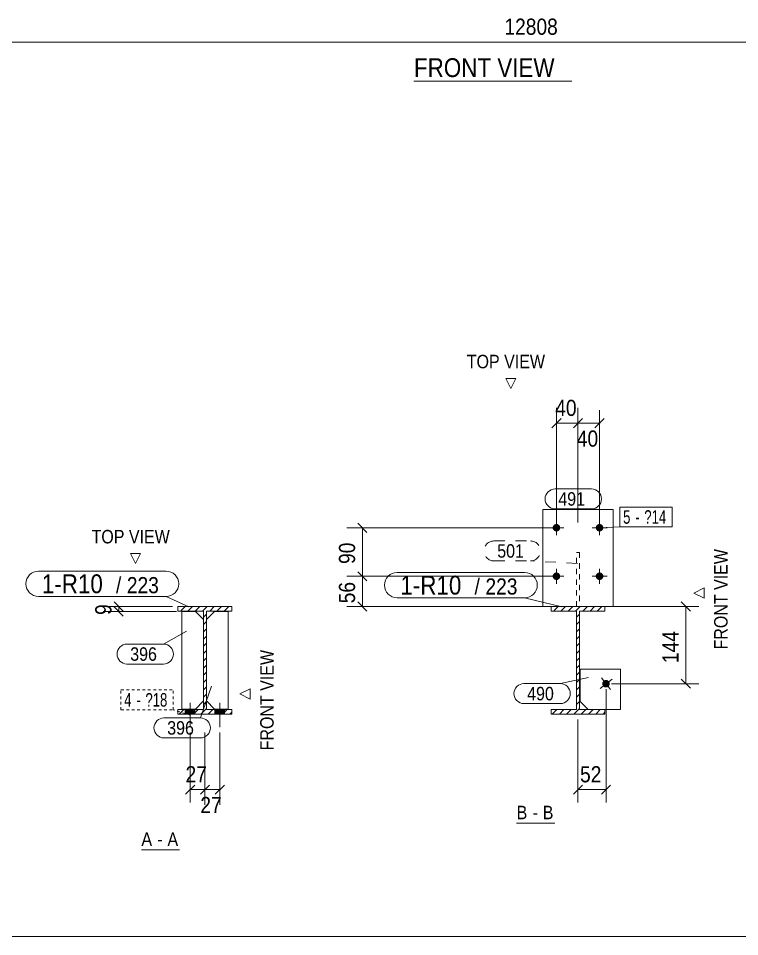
# Model space of a CAD drawing. Header units: millimetres. Extents: x 2 to 825, y 1 to 579.
# Drawn here: x 268.9 to 402.7, y 5 to 175.4 of the extents above; entities that cross this region are included whole.
import ezdxf

# ---------------------------------------------------------------- set-up
doc = ezdxf.new("R2010")
doc.units = ezdxf.units.MM
for name, pattern in [('XKITLINE00', [0]), ('XKITLINE01', [4, 1, -1, 1, -1]), ('XKITLINE02', [4, 2, -2]), ('XKITLINE04', [3, 0.5, -0.5, 0.5, -0.5, 0.5, -0.5])]:
    doc.linetypes.add(name, pattern=pattern)
for name, color, linetype, lineweight in [('Bolt', 3, 'Continuous', 0), ('BoltMark', 7, 'Continuous', 0), ('Dimensions', 7, 'Continuous', 0), ('DrawingSheet', 5, 'Continuous', 0), ('OtherObjectType', 7, 'Continuous', 0), ('Part', 2, 'Continuous', 0), ('PartMark', 7, 'Continuous', 0)]:
    doc.layers.add(name, color=color, linetype=linetype, lineweight=lineweight)
doc.styles.add('ARIAL', font='ARIAL.TTF')
doc.styles.add('ARIAL_NARROW', font='ARIALN.TTF')

# ---------------------------------------------------------------- blocks, each defined once
blk = doc.blocks.new('*A2')
at = {"layer": 'Part', "color": 7, "linetype": 'XKITLINE00', "lineweight": 0}
for p, q in [((368.2, 65.44), (368.37, 65.62)), ((368.37, 65.62), (369.05, 66.29)), ((369.54, 65.44), (370.39, 66.29)), ((370.89, 65.44), (371.74, 66.29)), ((372.24, 65.44), (373.09, 66.29)), ((372.42, 64.28), (372.98, 64.84)), ((373.59, 65.44), (374.44, 66.29)), ((374.93, 65.44), (375.78, 66.29)), ((376.28, 65.44), (377.13, 66.29)), ((377.63, 65.44), (377.69, 65.5)), ((372.42, 62.93), (372.98, 63.49)), ((372.42, 61.58), (372.98, 62.14)), ((372.42, 60.24), (372.98, 60.8)), ((372.42, 58.89), (372.98, 59.45)), ((372.42, 57.54), (372.98, 58.1)), ((372.42, 56.2), (372.98, 56.76)), ((372.42, 54.85), (372.98, 55.41)), ((372.42, 53.5), (372.98, 54.06)), ((372.42, 52.15), (372.98, 52.71)), ((372.42, 50.81), (372.98, 51.37)), ((372.42, 49.46), (372.98, 50.02)), ((372.42, 48.11), (372.98, 48.67)), ((367.91, 46.29), (368.76, 47.14)), ((369.25, 46.29), (370.1, 47.14)), ((370.6, 46.29), (371.45, 47.14)), ((371.95, 46.29), (372.98, 47.33)), ((373.29, 46.29), (374.14, 47.14)), ((374.64, 46.29), (375.49, 47.14)), ((375.99, 46.29), (376.84, 47.14)), ((377.34, 46.29), (377.7, 46.66))]:
    blk.add_line(p, q, dxfattribs=at)
blk = doc.blocks.new('*A3')
at = {"layer": 'Part', "color": 7, "linetype": 'XKITLINE00', "lineweight": 0}
for p, q in [((299, 65.44), (299.17, 65.62)), ((299.17, 65.62), (299.85, 66.29)), ((300.34, 65.44), (301.19, 66.29)), ((301.69, 65.44), (302.54, 66.29)), ((303.04, 65.44), (303.89, 66.29)), ((303.22, 64.28), (303.78, 64.84)), ((304.39, 65.44), (305.24, 66.29)), ((305.73, 65.44), (306.58, 66.29)), ((307.08, 65.44), (307.93, 66.29)), ((308.43, 65.44), (308.49, 65.5)), ((303.22, 62.93), (303.78, 63.49)), ((303.22, 61.58), (303.78, 62.14)), ((303.22, 60.24), (303.78, 60.8)), ((303.22, 58.89), (303.78, 59.45)), ((303.22, 57.54), (303.78, 58.1)), ((303.22, 56.2), (303.78, 56.76)), ((303.22, 54.85), (303.78, 55.41)), ((303.22, 53.5), (303.78, 54.06)), ((303.22, 52.15), (303.78, 52.71)), ((303.22, 50.81), (303.78, 51.37)), ((303.22, 49.46), (303.78, 50.02)), ((303.22, 48.11), (303.78, 48.67)), ((298.71, 46.29), (299.56, 47.14)), ((300.05, 46.29), (300.9, 47.14)), ((301.4, 46.29), (302.25, 47.14)), ((302.75, 46.29), (303.78, 47.33)), ((304.09, 46.29), (304.94, 47.14)), ((305.44, 46.29), (306.29, 47.14)), ((306.79, 46.29), (307.64, 47.14)), ((308.14, 46.29), (308.5, 46.66))]:
    blk.add_line(p, q, dxfattribs=at)
blk = doc.blocks.new('*A124')
at = {"layer": 'Bolt'}
blk.add_hatch(color=3, dxfattribs=at).paths.add_polyline_path([(377.5, 52.52), (377.53, 52.54), (377.56, 52.55), (377.59, 52.57), (377.62, 52.58), (377.65, 52.6), (377.68, 52.61), (377.72, 52.62), (377.75, 52.63), (377.78, 52.63), (377.82, 52.64), (377.85, 52.64), (377.88, 52.64), (377.92, 52.64), (377.95, 52.64), (377.99, 52.64), (378.02, 52.63), (378.06, 52.63), (378.09, 52.62), (378.12, 52.61), (378.15, 52.6), (378.19, 52.58), (378.22, 52.57), (378.25, 52.55), (378.28, 52.53), (378.3, 52.51), (378.33, 52.49), (378.36, 52.47), (378.38, 52.45), (378.41, 52.43), (378.43, 52.4), (378.45, 52.37), (378.47, 52.35), (378.49, 52.32), (378.51, 52.29), (378.53, 52.26), (378.54, 52.23), (378.55, 52.19), (378.57, 52.16), (378.58, 52.13), (378.58, 52.1), (378.59, 52.06), (378.6, 52.03), (378.6, 51.99), (378.6, 51.96), (378.6, 51.92), (378.6, 51.89), (378.6, 51.86), (378.59, 51.82), (378.58, 51.79), (378.57, 51.76), (378.56, 51.72), (378.55, 51.69), (378.54, 51.66), (378.53, 51.63), (378.51, 51.6), (378.49, 51.57), (378.47, 51.54), (378.45, 51.51), (378.43, 51.49), (378.41, 51.46), (378.38, 51.44), (378.36, 51.41), (378.33, 51.39), (378.3, 51.37), (378.27, 51.35), (378.24, 51.33), (378.21, 51.32), (378.18, 51.3), (378.15, 51.29), (378.12, 51.28), (378.09, 51.27), (378.05, 51.26), (378.02, 51.25), (377.99, 51.25), (377.95, 51.25), (377.92, 51.24), (377.88, 51.24), (377.85, 51.25), (377.81, 51.25), (377.78, 51.25), (377.75, 51.26), (377.71, 51.27), (377.68, 51.28), (377.65, 51.29), (377.62, 51.3), (377.58, 51.32), (377.55, 51.33), (377.53, 51.35), (377.5, 51.37), (377.47, 51.39), (377.44, 51.41), (377.42, 51.44), (377.39, 51.46), (377.37, 51.49), (377.35, 51.51), (377.33, 51.54), (377.31, 51.57), (377.29, 51.6), (377.27, 51.63), (377.26, 51.66), (377.25, 51.69), (377.24, 51.72), (377.23, 51.76), (377.22, 51.79), (377.21, 51.82), (377.21, 51.86), (377.2, 51.89), (377.2, 51.93), (377.2, 51.96), (377.2, 52), (377.21, 52.03), (377.21, 52.06), (377.22, 52.1), (377.23, 52.13), (377.24, 52.16), (377.25, 52.2), (377.26, 52.23), (377.28, 52.26), (377.29, 52.29), (377.31, 52.32), (377.33, 52.35), (377.35, 52.37), (377.37, 52.4), (377.39, 52.43), (377.42, 52.45), (377.44, 52.47), (377.47, 52.5)], flags=17)
at = {"layer": 'Bolt', "color": 3, "linetype": 'XKITLINE00', "lineweight": 0}
for p, q in [((377.04, 53.05), (378.76, 50.84)), ((376.8, 51.08), (379.01, 52.8))]:
    blk.add_line(p, q, dxfattribs=at)
blk = doc.blocks.new('*A125')
at = {"layer": 'Bolt'}
for points in [[(369.4, 80.86), (369.4, 80.82), (369.39, 80.79), (369.39, 80.76), (369.38, 80.72), (369.37, 80.69), (369.36, 80.66), (369.35, 80.63), (369.33, 80.59), (369.32, 80.56), (369.3, 80.53), (369.28, 80.5), (369.26, 80.48), (369.24, 80.45), (369.22, 80.42), (369.2, 80.4), (369.17, 80.37), (369.14, 80.35), (369.12, 80.33), (369.09, 80.31), (369.06, 80.29), (369.03, 80.28), (369, 80.26), (368.97, 80.25), (368.94, 80.23), (368.9, 80.22), (368.87, 80.21), (368.84, 80.21), (368.8, 80.2), (368.77, 80.2), (368.73, 80.19), (368.7, 80.19), (368.67, 80.19), (368.63, 80.2), (368.6, 80.2), (368.56, 80.21), (368.53, 80.21), (368.5, 80.22), (368.46, 80.23), (368.43, 80.25), (368.4, 80.26), (368.37, 80.28), (368.34, 80.29), (368.31, 80.31), (368.28, 80.33), (368.26, 80.35), (368.23, 80.37), (368.21, 80.4), (368.18, 80.42), (368.16, 80.45), (368.14, 80.48), (368.12, 80.5), (368.1, 80.53), (368.08, 80.56), (368.07, 80.59), (368.05, 80.63), (368.04, 80.66), (368.03, 80.69), (368.02, 80.72), (368.01, 80.76), (368.01, 80.79), (368, 80.82), (368, 80.86), (368, 80.89), (368, 80.93), (368, 80.96), (368.01, 81), (368.01, 81.03), (368.02, 81.06), (368.03, 81.1), (368.04, 81.13), (368.05, 81.16), (368.07, 81.19), (368.08, 81.22), (368.1, 81.25), (368.12, 81.28), (368.14, 81.31), (368.16, 81.34), (368.18, 81.36), (368.21, 81.39), (368.23, 81.41), (368.26, 81.43), (368.28, 81.46), (368.31, 81.48), (368.34, 81.49), (368.37, 81.51), (368.4, 81.53), (368.43, 81.54), (368.46, 81.55), (368.5, 81.56), (368.53, 81.57), (368.56, 81.58), (368.6, 81.59), (368.63, 81.59), (368.67, 81.59), (368.7, 81.59), (368.73, 81.59), (368.77, 81.59), (368.8, 81.59), (368.84, 81.58), (368.87, 81.57), (368.9, 81.56), (368.94, 81.55), (368.97, 81.54), (369, 81.53), (369.03, 81.51), (369.06, 81.49), (369.09, 81.48), (369.12, 81.46), (369.14, 81.43), (369.17, 81.41), (369.2, 81.39), (369.22, 81.36), (369.24, 81.34), (369.26, 81.31), (369.28, 81.28), (369.3, 81.25), (369.32, 81.22), (369.33, 81.19), (369.35, 81.16), (369.36, 81.13), (369.37, 81.1), (369.38, 81.06), (369.39, 81.03), (369.39, 81), (369.4, 80.96), (369.4, 80.93), (369.4, 80.89)], [(377.4, 80.86), (377.4, 80.82), (377.39, 80.79), (377.39, 80.76), (377.38, 80.72), (377.37, 80.69), (377.36, 80.66), (377.35, 80.63), (377.33, 80.59), (377.32, 80.56), (377.3, 80.53), (377.28, 80.5), (377.26, 80.48), (377.24, 80.45), (377.22, 80.42), (377.2, 80.4), (377.17, 80.37), (377.14, 80.35), (377.12, 80.33), (377.09, 80.31), (377.06, 80.29), (377.03, 80.28), (377, 80.26), (376.97, 80.25), (376.94, 80.23), (376.9, 80.22), (376.87, 80.21), (376.84, 80.21), (376.8, 80.2), (376.77, 80.2), (376.73, 80.19), (376.7, 80.19), (376.67, 80.19), (376.63, 80.2), (376.6, 80.2), (376.56, 80.21), (376.53, 80.21), (376.5, 80.22), (376.46, 80.23), (376.43, 80.25), (376.4, 80.26), (376.37, 80.28), (376.34, 80.29), (376.31, 80.31), (376.28, 80.33), (376.26, 80.35), (376.23, 80.37), (376.21, 80.4), (376.18, 80.42), (376.16, 80.45), (376.14, 80.48), (376.12, 80.5), (376.1, 80.53), (376.08, 80.56), (376.07, 80.59), (376.05, 80.63), (376.04, 80.66), (376.03, 80.69), (376.02, 80.72), (376.01, 80.76), (376.01, 80.79), (376, 80.82), (376, 80.86), (376, 80.89), (376, 80.93), (376, 80.96), (376.01, 81), (376.01, 81.03), (376.02, 81.06), (376.03, 81.1), (376.04, 81.13), (376.05, 81.16), (376.07, 81.19), (376.08, 81.22), (376.1, 81.25), (376.12, 81.28), (376.14, 81.31), (376.16, 81.34), (376.18, 81.36), (376.21, 81.39), (376.23, 81.41), (376.26, 81.43), (376.28, 81.46), (376.31, 81.48), (376.34, 81.49), (376.37, 81.51), (376.4, 81.53), (376.43, 81.54), (376.46, 81.55), (376.5, 81.56), (376.53, 81.57), (376.56, 81.58), (376.6, 81.59), (376.63, 81.59), (376.67, 81.59), (376.7, 81.59), (376.73, 81.59), (376.77, 81.59), (376.8, 81.59), (376.84, 81.58), (376.87, 81.57), (376.9, 81.56), (376.94, 81.55), (376.97, 81.54), (377, 81.53), (377.03, 81.51), (377.06, 81.49), (377.09, 81.48), (377.12, 81.46), (377.14, 81.43), (377.17, 81.41), (377.2, 81.39), (377.22, 81.36), (377.24, 81.34), (377.26, 81.31), (377.28, 81.28), (377.3, 81.25), (377.32, 81.22), (377.33, 81.19), (377.35, 81.16), (377.36, 81.13), (377.37, 81.1), (377.38, 81.06), (377.39, 81.03), (377.39, 81), (377.4, 80.96), (377.4, 80.93), (377.4, 80.89)], [(369.4, 71.86), (369.4, 71.82), (369.39, 71.79), (369.39, 71.76), (369.38, 71.72), (369.37, 71.69), (369.36, 71.66), (369.35, 71.63), (369.33, 71.59), (369.32, 71.56), (369.3, 71.53), (369.28, 71.5), (369.26, 71.48), (369.24, 71.45), (369.22, 71.42), (369.2, 71.4), (369.17, 71.37), (369.14, 71.35), (369.12, 71.33), (369.09, 71.31), (369.06, 71.29), (369.03, 71.28), (369, 71.26), (368.97, 71.25), (368.94, 71.23), (368.9, 71.22), (368.87, 71.21), (368.84, 71.21), (368.8, 71.2), (368.77, 71.2), (368.73, 71.19), (368.7, 71.19), (368.67, 71.19), (368.63, 71.2), (368.6, 71.2), (368.56, 71.21), (368.53, 71.21), (368.5, 71.22), (368.46, 71.23), (368.43, 71.25), (368.4, 71.26), (368.37, 71.28), (368.34, 71.29), (368.31, 71.31), (368.28, 71.33), (368.26, 71.35), (368.23, 71.37), (368.21, 71.4), (368.18, 71.42), (368.16, 71.45), (368.14, 71.48), (368.12, 71.5), (368.1, 71.53), (368.08, 71.56), (368.07, 71.59), (368.05, 71.63), (368.04, 71.66), (368.03, 71.69), (368.02, 71.72), (368.01, 71.76), (368.01, 71.79), (368, 71.82), (368, 71.86), (368, 71.89), (368, 71.93), (368, 71.96), (368.01, 72), (368.01, 72.03), (368.02, 72.06), (368.03, 72.1), (368.04, 72.13), (368.05, 72.16), (368.07, 72.19), (368.08, 72.22), (368.1, 72.25), (368.12, 72.28), (368.14, 72.31), (368.16, 72.34), (368.18, 72.36), (368.21, 72.39), (368.23, 72.41), (368.26, 72.43), (368.28, 72.46), (368.31, 72.48), (368.34, 72.49), (368.37, 72.51), (368.4, 72.53), (368.43, 72.54), (368.46, 72.55), (368.5, 72.56), (368.53, 72.57), (368.56, 72.58), (368.6, 72.59), (368.63, 72.59), (368.67, 72.59), (368.7, 72.59), (368.73, 72.59), (368.77, 72.59), (368.8, 72.59), (368.84, 72.58), (368.87, 72.57), (368.9, 72.56), (368.94, 72.55), (368.97, 72.54), (369, 72.53), (369.03, 72.51), (369.06, 72.49), (369.09, 72.48), (369.12, 72.46), (369.14, 72.43), (369.17, 72.41), (369.2, 72.39), (369.22, 72.36), (369.24, 72.34), (369.26, 72.31), (369.28, 72.28), (369.3, 72.25), (369.32, 72.22), (369.33, 72.19), (369.35, 72.16), (369.36, 72.13), (369.37, 72.1), (369.38, 72.06), (369.39, 72.03), (369.39, 72), (369.4, 71.96), (369.4, 71.93), (369.4, 71.89)], [(377.4, 71.86), (377.4, 71.82), (377.39, 71.79), (377.39, 71.76), (377.38, 71.72), (377.37, 71.69), (377.36, 71.66), (377.35, 71.63), (377.33, 71.59), (377.32, 71.56), (377.3, 71.53), (377.28, 71.5), (377.26, 71.48), (377.24, 71.45), (377.22, 71.42), (377.2, 71.4), (377.17, 71.37), (377.14, 71.35), (377.12, 71.33), (377.09, 71.31), (377.06, 71.29), (377.03, 71.28), (377, 71.26), (376.97, 71.25), (376.94, 71.23), (376.9, 71.22), (376.87, 71.21), (376.84, 71.21), (376.8, 71.2), (376.77, 71.2), (376.73, 71.19), (376.7, 71.19), (376.67, 71.19), (376.63, 71.2), (376.6, 71.2), (376.56, 71.21), (376.53, 71.21), (376.5, 71.22), (376.46, 71.23), (376.43, 71.25), (376.4, 71.26), (376.37, 71.28), (376.34, 71.29), (376.31, 71.31), (376.28, 71.33), (376.26, 71.35), (376.23, 71.37), (376.21, 71.4), (376.18, 71.42), (376.16, 71.45), (376.14, 71.48), (376.12, 71.5), (376.1, 71.53), (376.08, 71.56), (376.07, 71.59), (376.05, 71.63), (376.04, 71.66), (376.03, 71.69), (376.02, 71.72), (376.01, 71.76), (376.01, 71.79), (376, 71.82), (376, 71.86), (376, 71.89), (376, 71.93), (376, 71.96), (376.01, 72), (376.01, 72.03), (376.02, 72.06), (376.03, 72.1), (376.04, 72.13), (376.05, 72.16), (376.07, 72.19), (376.08, 72.22), (376.1, 72.25), (376.12, 72.28), (376.14, 72.31), (376.16, 72.34), (376.18, 72.36), (376.21, 72.39), (376.23, 72.41), (376.26, 72.43), (376.28, 72.46), (376.31, 72.48), (376.34, 72.49), (376.37, 72.51), (376.4, 72.53), (376.43, 72.54), (376.46, 72.55), (376.5, 72.56), (376.53, 72.57), (376.56, 72.58), (376.6, 72.59), (376.63, 72.59), (376.67, 72.59), (376.7, 72.59), (376.73, 72.59), (376.77, 72.59), (376.8, 72.59), (376.84, 72.58), (376.87, 72.57), (376.9, 72.56), (376.94, 72.55), (376.97, 72.54), (377, 72.53), (377.03, 72.51), (377.06, 72.49), (377.09, 72.48), (377.12, 72.46), (377.14, 72.43), (377.17, 72.41), (377.2, 72.39), (377.22, 72.36), (377.24, 72.34), (377.26, 72.31), (377.28, 72.28), (377.3, 72.25), (377.32, 72.22), (377.33, 72.19), (377.35, 72.16), (377.36, 72.13), (377.37, 72.1), (377.38, 72.06), (377.39, 72.03), (377.39, 72), (377.4, 71.96), (377.4, 71.93), (377.4, 71.89)]]:
    blk.add_hatch(color=3, dxfattribs=at).paths.add_polyline_path(points, flags=17)
at = {"layer": 'Bolt', "color": 3, "linetype": 'XKITLINE00', "lineweight": 0}
for p, q in [((368.7, 82.29), (368.7, 79.49)), ((376.7, 82.29), (376.7, 79.49)), ((370.1, 80.89), (367.3, 80.89)), ((378.1, 80.89), (375.3, 80.89)), ((368.7, 73.29), (368.7, 70.49)), ((376.7, 73.29), (376.7, 70.49)), ((370.1, 71.89), (367.3, 71.89)), ((378.1, 71.89), (375.3, 71.89))]:
    blk.add_line(p, q, dxfattribs=at)
blk = doc.blocks.new('*A126')
at = {"layer": 'Part', "color": 2, "linetype": 'XKITLINE00', "lineweight": 0}
for p, q in [((367.7, 66.29), (377.7, 66.29)), ((367.7, 65.44), (367.7, 66.29)), ((372.42, 65.44), (367.7, 65.44)), ((372.42, 47.14), (372.42, 65.44)), ((377.7, 65.44), (372.98, 65.44)), ((372.98, 65.44), (372.98, 47.14)), ((377.7, 66.29), (377.7, 65.44)), ((367.7, 46.29), (367.7, 47.14)), ((367.7, 47.14), (372.42, 47.14)), ((377.7, 46.29), (367.7, 46.29)), ((372.98, 47.14), (377.7, 47.14)), ((377.7, 47.14), (377.7, 46.29))]:
    blk.add_line(p, q, dxfattribs=at)
blk = doc.blocks.new('*A127')
at = {"layer": 'Part', "color": 2, "linetype": 'XKITLINE00', "lineweight": 0}
for p, q in [((373.1, 48.64), (373.1, 54.64)), ((373.1, 54.64), (380.6, 54.64)), ((380.6, 54.64), (380.6, 47.14)), ((374.6, 47.14), (373.1, 48.64)), ((380.6, 47.14), (377.7, 47.14))]:
    blk.add_line(p, q, dxfattribs=at)
at = {"layer": 'Part', "color": 7, "linetype": 'XKITLINE01', "lineweight": 0}
blk.add_line((374.6, 47.14), (377.7, 47.14), dxfattribs=at)
blk = doc.blocks.new('*A128')
at = {"layer": 'Part', "color": 7, "linetype": 'XKITLINE01', "lineweight": 0}
for p, q in [((372.45, 66.29), (372.45, 76.29)), ((372.45, 76.29), (372.95, 76.29)), ((372.95, 76.29), (372.95, 66.29)), ((372.95, 66.29), (372.45, 66.29))]:
    blk.add_line(p, q, dxfattribs=at)
blk = doc.blocks.new('*A129')
at = {"layer": 'Part', "color": 2, "linetype": 'XKITLINE00', "lineweight": 0}
for p, q in [((366.2, 66.29), (366.2, 84.29)), ((366.2, 84.29), (379.2, 84.29)), ((379.2, 84.29), (379.2, 66.29)), ((367.7, 66.29), (366.2, 66.29)), ((379.2, 66.29), (377.7, 66.29))]:
    blk.add_line(p, q, dxfattribs=at)
at = {"layer": 'Part', "color": 7, "linetype": 'XKITLINE01', "lineweight": 0}
blk.add_line((377.7, 66.29), (367.7, 66.29), dxfattribs=at)
blk = doc.blocks.new('*A130')
at = {"layer": 'Bolt'}
for points in [[(299.85, 46.29), (299.85, 47.14), (301.65, 47.14), (301.65, 46.29)], [(305.35, 46.29), (305.35, 47.14), (307.15, 47.14), (307.15, 46.29)]]:
    blk.add_hatch(color=3, dxfattribs=at).paths.add_polyline_path(points, flags=17)
at = {"layer": 'Bolt', "color": 3, "linetype": 'XKITLINE00', "lineweight": 0}
for p, q in [((300.75, 48.37), (300.75, 43.87)), ((306.25, 48.37), (306.25, 43.87)), ((299.85, 47.14), (299.85, 46.29)), ((301.65, 47.14), (301.65, 46.29)), ((305.35, 47.14), (305.35, 46.29)), ((307.15, 47.14), (307.15, 46.29))]:
    blk.add_line(p, q, dxfattribs=at)
blk = doc.blocks.new('*A131')
at = {"layer": 'Part', "color": 2, "linetype": 'XKITLINE00', "lineweight": 0}
for p, q in [((298.5, 66.29), (308.5, 66.29)), ((298.5, 65.44), (298.5, 66.29)), ((303.22, 65.44), (298.5, 65.44)), ((303.22, 47.14), (303.22, 65.44)), ((308.5, 65.44), (303.78, 65.44)), ((303.78, 65.44), (303.78, 47.14)), ((308.5, 66.29), (308.5, 65.44)), ((298.5, 46.29), (298.5, 47.14)), ((298.5, 47.14), (303.22, 47.14)), ((308.5, 46.29), (298.5, 46.29)), ((303.78, 47.14), (308.5, 47.14)), ((308.5, 47.14), (308.5, 46.29))]:
    blk.add_line(p, q, dxfattribs=at)
blk = doc.blocks.new('*A132')
at = {"layer": 'Part', "color": 2, "linetype": 'XKITLINE00', "lineweight": 0}
for p, q in [((299.22, 47.24), (299.22, 65.34)), ((301.72, 65.34), (299.22, 65.34)), ((303.22, 63.84), (301.72, 65.34)), ((301.72, 47.24), (303.22, 48.74)), ((299.22, 47.24), (301.72, 47.24))]:
    blk.add_line(p, q, dxfattribs=at)
at = {"layer": 'Part', "color": 7, "linetype": 'XKITLINE01', "lineweight": 0}
blk.add_line((303.22, 48.74), (303.22, 63.84), dxfattribs=at)
blk = doc.blocks.new('*A133')
at = {"layer": 'Part', "color": 2, "linetype": 'XKITLINE00', "lineweight": 0}
for p, q in [((305.28, 65.34), (303.78, 63.84)), ((307.78, 65.34), (305.28, 65.34)), ((307.78, 47.24), (307.78, 65.34)), ((303.78, 48.74), (305.28, 47.24)), ((305.28, 47.24), (307.78, 47.24))]:
    blk.add_line(p, q, dxfattribs=at)
at = {"layer": 'Part', "color": 7, "linetype": 'XKITLINE01', "lineweight": 0}
blk.add_line((303.78, 48.74), (303.78, 63.84), dxfattribs=at)
blk = doc.blocks.new('*A140')
at = {"layer": 'DrawingSheet', "color": 5, "linetype": 'XKITLINE00', "lineweight": 0}
blk.add_line((5, 5), (825, 5), dxfattribs=at)
blk = doc.blocks.new('*A149')
at = {"layer": 'Dimensions', "color": 7, "linetype": 'XKITLINE00', "lineweight": 0}
blk.add_line((40.96, 171.04), (688.27, 171.04), dxfattribs=at)
at = {"layer": 'Dimensions', "color": 3, "style": 'ARIAL', "width": 0.85}
blk.add_text('12808', height=3, dxfattribs=at).set_placement((359.05, 172.39))
blk = doc.blocks.new('*A157')
at = {"layer": 'OtherObjectType', "color": 7, "linetype": 'XKITLINE00', "lineweight": 0}
blk.add_line((342.27, 163.79), (371.57, 163.79), dxfattribs=at)
at = {"layer": 'OtherObjectType', "color": 7, "style": 'ARIAL', "width": 0.85}
blk.add_text('FRONT VIEW', height=3.5, dxfattribs=at).set_placement((342.27, 164.54))
blk = doc.blocks.new('*A260')
at = {"layer": 'Dimensions', "color": 7, "linetype": 'XKITLINE00', "lineweight": 0}
for p, q in [((367.7, 71.89), (329.85, 71.89)), ((331.85, 72.74), (333.55, 71.04)), ((332.7, 66.29), (332.7, 71.89)), ((331.85, 67.14), (333.55, 65.44)), ((366.7, 66.29), (329.85, 66.29))]:
    blk.add_line(p, q, dxfattribs=at)
at = {"layer": 'Dimensions', "color": 3}
for p in [(332.7, 71.89), (332.7, 66.29)]:
    blk.add_point(p, dxfattribs=at)
at = {"layer": 'Dimensions', "color": 3, "style": 'ARIAL', "width": 0.85}
blk.add_text('56', height=3, rotation=90.0002, dxfattribs=at).set_placement((331.35, 66.87))
blk = doc.blocks.new('*A261')
at = {"layer": 'Dimensions', "color": 7, "linetype": 'XKITLINE00', "lineweight": 0}
for p, q in [((367.7, 80.89), (329.85, 80.89)), ((331.85, 81.74), (333.55, 80.04)), ((332.7, 71.89), (332.7, 80.89)), ((367.7, 71.89), (329.85, 71.89)), ((331.85, 72.74), (333.55, 71.04))]:
    blk.add_line(p, q, dxfattribs=at)
at = {"layer": 'Dimensions', "color": 3}
for p in [(332.7, 80.89), (332.7, 71.89)]:
    blk.add_point(p, dxfattribs=at)
at = {"layer": 'Dimensions', "color": 3, "style": 'ARIAL', "width": 0.85}
blk.add_text('90', height=3, rotation=90.0002, dxfattribs=at).set_placement((331.35, 74.17))
blk = doc.blocks.new('*A262')
at = {"layer": 'Dimensions', "color": 7, "linetype": 'XKITLINE00', "lineweight": 0}
for p, q in [((391.85, 67.14), (393.55, 65.44)), ((378.7, 66.29), (395.1, 66.29)), ((392.7, 51.94), (392.7, 66.29)), ((378.9, 51.94), (395.1, 51.94)), ((391.85, 52.79), (393.55, 51.09))]:
    blk.add_line(p, q, dxfattribs=at)
at = {"layer": 'Dimensions', "color": 3}
for p in [(392.7, 66.29), (392.7, 51.94)]:
    blk.add_point(p, dxfattribs=at)
at = {"layer": 'Dimensions', "color": 3, "style": 'ARIAL', "width": 0.85}
blk.add_text('144', height=3, rotation=90.0002, dxfattribs=at).set_placement((391.35, 55.78))
blk = doc.blocks.new('*A263')
at = {"layer": 'Dimensions', "color": 7, "linetype": 'XKITLINE00', "lineweight": 0}
for p, q in [((368.7, 81.89), (368.7, 103.14)), ((372.7, 81.89), (372.7, 103.14)), ((369.55, 101.14), (367.85, 99.44)), ((373.55, 101.14), (371.85, 99.44)), ((368.7, 100.29), (372.7, 100.29))]:
    blk.add_line(p, q, dxfattribs=at)
at = {"layer": 'Dimensions', "color": 3}
for p in [(368.7, 100.29), (372.7, 100.29)]:
    blk.add_point(p, dxfattribs=at)
at = {"layer": 'Dimensions', "color": 3, "style": 'ARIAL', "width": 0.85}
blk.add_text('40', height=3, dxfattribs=at).set_placement((368.48, 101.64))
blk = doc.blocks.new('*A264')
at = {"layer": 'Dimensions', "color": 7, "linetype": 'XKITLINE00', "lineweight": 0}
for p, q in [((372.7, 81.89), (372.7, 102.69)), ((376.7, 81.89), (376.7, 102.69)), ((373.55, 101.14), (371.85, 99.44)), ((377.55, 101.14), (375.85, 99.44)), ((372.7, 100.29), (376.7, 100.29))]:
    blk.add_line(p, q, dxfattribs=at)
at = {"layer": 'Dimensions', "color": 3}
for p in [(372.7, 100.29), (376.7, 100.29)]:
    blk.add_point(p, dxfattribs=at)
at = {"layer": 'Dimensions', "color": 3, "style": 'ARIAL', "width": 0.85}
blk.add_text('40', height=3, dxfattribs=at).set_placement((372.48, 95.94))
blk = doc.blocks.new('*A265')
at = {"layer": 'Dimensions', "color": 7, "linetype": 'XKITLINE00', "lineweight": 0}
for p, q in [((377.9, 50.94), (377.9, 29.89)), ((372.7, 45.29), (372.7, 29.89)), ((373.55, 33.14), (371.85, 31.44)), ((378.75, 33.14), (377.05, 31.44)), ((372.7, 32.29), (377.9, 32.29))]:
    blk.add_line(p, q, dxfattribs=at)
at = {"layer": 'Dimensions', "color": 3}
for p in [(372.7, 32.29), (377.9, 32.29)]:
    blk.add_point(p, dxfattribs=at)
at = {"layer": 'Dimensions', "color": 3, "style": 'ARIAL', "width": 0.85}
blk.add_text('52', height=3, dxfattribs=at).set_placement((373.08, 33.64))
blk = doc.blocks.new('*A266')
at = {"layer": 'BoltMark', "color": 7, "linetype": 'XKITLINE00', "lineweight": 0}
for p, q in [((380.47, 84.74), (390.16, 84.74)), ((380.47, 81.04), (380.47, 84.74)), ((390.16, 81.04), (390.16, 84.74)), ((376.7, 80.89), (380.47, 81.04)), ((380.47, 81.04), (390.16, 81.04))]:
    blk.add_line(p, q, dxfattribs=at)
at = {"layer": 'BoltMark', "color": 3, "style": 'ARIAL_NARROW', "width": 0.85}
for s, p in [('5', (381.07, 81.64)), ('?14', (385, 81.64)), ('-', (383.34, 81.64))]:
    blk.add_text(s, height=2.5, dxfattribs=at).set_placement(p)
blk = doc.blocks.new('*A267')
at = {"layer": 'PartMark', "color": 7, "linetype": 'XKITLINE00', "lineweight": 0}
for p, q in [((368.45, 88.09), (375.21, 88.09)), ((368.45, 84.39), (375.21, 84.39))]:
    blk.add_line(p, q, dxfattribs=at)
for centre, start, end in [((368.45, 86.24), 90, 270), ((375.21, 86.24), 270, 90)]:
    blk.add_arc(centre, 1.85, start, end, dxfattribs=at)
at = {"layer": 'PartMark', "color": 3, "style": 'ARIAL', "width": 0.85}
blk.add_text('491', height=2.5, dxfattribs=at).set_placement((369.05, 84.99))
blk = doc.blocks.new('*A268')
at = {"layer": 'PartMark', "color": 7, "linetype": 'XKITLINE02', "lineweight": 0}
for p, q in [((357.12, 78.44), (363.89, 78.44)), ((357.12, 74.74), (363.89, 74.74)), ((372.58, 74.26), (363.89, 74.74))]:
    blk.add_line(p, q, dxfattribs=at)
for centre, start, end in [((357.12, 76.59), 90, 270), ((363.89, 76.59), 270, 90)]:
    blk.add_arc(centre, 1.85, start, end, dxfattribs=at)
at = {"layer": 'PartMark', "color": 3, "style": 'ARIAL', "width": 0.85}
blk.add_text('501', height=2.5, dxfattribs=at).set_placement((357.72, 75.34))
blk = doc.blocks.new('*A269')
at = {"layer": 'PartMark', "color": 7, "linetype": 'XKITLINE00', "lineweight": 0}
for p, q in [((374.63, 53.11), (369.43, 51.96)), ((362.67, 51.96), (369.43, 51.96)), ((362.67, 48.26), (369.43, 48.26))]:
    blk.add_line(p, q, dxfattribs=at)
for centre, start, end in [((362.67, 50.11), 90, 270), ((369.43, 50.11), 270, 90)]:
    blk.add_arc(centre, 1.85, start, end, dxfattribs=at)
at = {"layer": 'PartMark', "color": 3, "style": 'ARIAL', "width": 0.85}
blk.add_text('490', height=2.5, dxfattribs=at).set_placement((363.27, 48.86))
blk = doc.blocks.new('*A270')
at = {"layer": 'PartMark', "color": 7, "linetype": 'XKITLINE00', "lineweight": 0}
for p, q in [((339.15, 72.59), (362.8, 72.59)), ((339.15, 67.89), (362.8, 67.89)), ((369.73, 66.24), (362.8, 67.89))]:
    blk.add_line(p, q, dxfattribs=at)
for centre, start, end in [((339.15, 70.24), 90, 270), ((362.8, 70.24), 270, 90)]:
    blk.add_arc(centre, 2.35, start, end, dxfattribs=at)
at = {"layer": 'PartMark', "color": 1, "style": 'ARIAL', "width": 0.85}
blk.add_text('1-R10', height=3.5, dxfattribs=at).set_placement((339.75, 68.49))
at = {"layer": 'PartMark', "color": 3, "style": 'ARIAL', "width": 0.85}
for s, p in [('/', (353.51, 68.49)), ('223', (355.53, 68.49))]:
    blk.add_text(s, height=3, dxfattribs=at).set_placement(p)
blk = doc.blocks.new('*A271')
at = {"layer": 'OtherObjectType', "color": 7, "linetype": 'XKITLINE00', "lineweight": 0}
for p, q in [((360.23, 106.74), (359.29, 108.62)), ((359.29, 108.62), (361.16, 108.62)), ((361.16, 108.62), (360.23, 106.74)), ((360.23, 106.74), (360.23, 106.74)), ((394.2, 68.77), (396.08, 69.71)), ((396.08, 67.83), (394.2, 68.77)), ((394.2, 68.77), (394.2, 68.77)), ((396.08, 69.71), (396.08, 67.83)), ((361.32, 26.04), (368.38, 26.04))]:
    blk.add_line(p, q, dxfattribs=at)
at = {"layer": 'OtherObjectType', "color": 7, "style": 'ARIAL', "width": 0.85}
for s, p in [('TOP VIEW', (352.07, 110.49)), ('B', (361.32, 26.79)), ('B', (366.16, 26.79)), ('-', (364.3, 26.79))]:
    blk.add_text(s, height=2.5, dxfattribs=at).set_placement(p)
blk.add_text('FRONT VIEW', height=2.5, rotation=90, dxfattribs=at).set_placement((400.45, 58.3))
blk = doc.blocks.new('*A272')
at = {"layer": 'Dimensions', "color": 7, "linetype": 'XKITLINE00', "lineweight": 0}
for p, q in [((286.65, 67.14), (288.35, 65.44)), ((297.5, 66.29), (284.65, 66.29)), ((298.22, 65.34), (284.65, 65.34)), ((286.65, 66.19), (288.35, 64.49)), ((287.5, 65.34), (287.5, 66.29))]:
    blk.add_line(p, q, dxfattribs=at)
at = {"layer": 'Dimensions', "color": 3}
for p in [(287.5, 66.29), (287.5, 65.34)]:
    blk.add_point(p, dxfattribs=at)
at = {"layer": 'Dimensions', "color": 3, "style": 'ARIAL', "width": 0.85}
blk.add_text('9', height=3, rotation=90.0002, dxfattribs=at).set_placement((286.15, 64.71))
blk = doc.blocks.new('*A273')
at = {"layer": 'Dimensions', "color": 7, "linetype": 'XKITLINE00', "lineweight": 0}
for p, q in [((300.75, 42.87), (300.75, 29.89)), ((303.5, 42.87), (303.5, 29.89)), ((301.6, 33.14), (299.9, 31.44)), ((304.35, 33.14), (302.65, 31.44)), ((300.75, 32.29), (303.5, 32.29))]:
    blk.add_line(p, q, dxfattribs=at)
at = {"layer": 'Dimensions', "color": 3}
for p in [(300.75, 32.29), (303.5, 32.29)]:
    blk.add_point(p, dxfattribs=at)
at = {"layer": 'Dimensions', "color": 3, "style": 'ARIAL', "width": 0.85}
blk.add_text('27', height=3, dxfattribs=at).set_placement((299.9, 33.64))
blk = doc.blocks.new('*A274')
at = {"layer": 'Dimensions', "color": 7, "linetype": 'XKITLINE00', "lineweight": 0}
for p, q in [((303.5, 42.87), (303.5, 29.44)), ((306.25, 42.87), (306.25, 29.44)), ((304.35, 33.14), (302.65, 31.44)), ((307.1, 33.14), (305.4, 31.44)), ((303.5, 32.29), (306.25, 32.29))]:
    blk.add_line(p, q, dxfattribs=at)
at = {"layer": 'Dimensions', "color": 3}
for p in [(303.5, 32.29), (306.25, 32.29)]:
    blk.add_point(p, dxfattribs=at)
at = {"layer": 'Dimensions', "color": 3, "style": 'ARIAL', "width": 0.85}
blk.add_text('27', height=3, dxfattribs=at).set_placement((302.65, 27.94))
blk = doc.blocks.new('*A275')
at = {"layer": 'BoltMark', "color": 7, "linetype": 'XKITLINE04', "lineweight": 0}
for p, q in [((287.93, 50.8), (297.62, 50.8)), ((287.93, 47.1), (287.93, 50.8)), ((297.62, 47.1), (297.62, 50.8)), ((287.93, 47.1), (297.62, 47.1)), ((300.75, 46.12), (297.62, 47.1))]:
    blk.add_line(p, q, dxfattribs=at)
at = {"layer": 'BoltMark', "color": 3, "style": 'ARIAL_NARROW', "width": 0.85}
for s, p in [('4', (288.53, 47.7)), ('?18', (292.46, 47.7)), ('-', (290.8, 47.7))]:
    blk.add_text(s, height=2.5, dxfattribs=at).set_placement(p)
blk = doc.blocks.new('*A276')
at = {"layer": 'PartMark', "color": 7, "linetype": 'XKITLINE00', "lineweight": 0}
for p, q in [((304.73, 51.47), (302.66, 45.59)), ((295.9, 45.59), (302.66, 45.59)), ((295.9, 41.89), (302.66, 41.89))]:
    blk.add_line(p, q, dxfattribs=at)
for centre, start, end in [((295.9, 43.74), 90, 270), ((302.66, 43.74), 270, 90)]:
    blk.add_arc(centre, 1.85, start, end, dxfattribs=at)
at = {"layer": 'PartMark', "color": 3, "style": 'ARIAL', "width": 0.85}
blk.add_text('396', height=2.5, dxfattribs=at).set_placement((296.5, 42.49))
blk = doc.blocks.new('*A277')
at = {"layer": 'PartMark', "color": 7, "linetype": 'XKITLINE00', "lineweight": 0}
for p, q in [((300.05, 61.69), (295.81, 59.3)), ((289.04, 59.3), (295.81, 59.3)), ((289.04, 55.6), (295.81, 55.6))]:
    blk.add_line(p, q, dxfattribs=at)
for centre, start, end in [((289.04, 57.45), 90, 270), ((295.81, 57.45), 270, 90)]:
    blk.add_arc(centre, 1.85, start, end, dxfattribs=at)
at = {"layer": 'PartMark', "color": 3, "style": 'ARIAL', "width": 0.85}
blk.add_text('396', height=2.5, dxfattribs=at).set_placement((289.64, 56.2))
blk = doc.blocks.new('*A278')
at = {"layer": 'PartMark', "color": 7, "linetype": 'XKITLINE00', "lineweight": 0}
for p, q in [((272.64, 72.84), (296.29, 72.84)), ((272.64, 68.14), (296.29, 68.14)), ((300.53, 66.24), (296.29, 68.14))]:
    blk.add_line(p, q, dxfattribs=at)
for centre, start, end in [((272.64, 70.49), 90, 270), ((296.29, 70.49), 270, 90)]:
    blk.add_arc(centre, 2.35, start, end, dxfattribs=at)
at = {"layer": 'PartMark', "color": 1, "style": 'ARIAL', "width": 0.85}
blk.add_text('1-R10', height=3.5, dxfattribs=at).set_placement((273.24, 68.74))
at = {"layer": 'PartMark', "color": 3, "style": 'ARIAL', "width": 0.85}
for s, p in [('/', (287, 68.74)), ('223', (289.01, 68.74))]:
    blk.add_text(s, height=3, dxfattribs=at).set_placement(p)
blk = doc.blocks.new('*A279')
at = {"layer": 'OtherObjectType', "color": 7, "linetype": 'XKITLINE00', "lineweight": 0}
for p, q in [((290.62, 74.24), (289.68, 76.11)), ((289.68, 76.11), (291.56, 76.11)), ((291.56, 76.11), (290.62, 74.24)), ((290.62, 74.24), (290.62, 74.24)), ((310, 50.04), (311.88, 50.98)), ((311.88, 49.1), (310, 50.04)), ((310, 50.04), (310, 50.04)), ((311.88, 50.98), (311.88, 49.1)), ((291.72, 21.09), (298.77, 21.09))]:
    blk.add_line(p, q, dxfattribs=at)
at = {"layer": 'OtherObjectType', "color": 7, "style": 'ARIAL', "width": 0.85}
for s, p in [('TOP VIEW', (282.47, 77.99)), ('A', (291.72, 21.84)), ('A', (296.55, 21.84)), ('-', (294.69, 21.84))]:
    blk.add_text(s, height=2.5, dxfattribs=at).set_placement(p)
blk.add_text('FRONT VIEW', height=2.5, rotation=90, dxfattribs=at).set_placement((316.25, 39.58))

msp = doc.modelspace()

# ---------------------------------------------------------------- block references
at = {"lineweight": 0}
for name in ['*A140', '*A149', '*A157', '*A263', '*A264', '*A267', '*A129', '*A266', '*A125', '*A261', '*A268', '*A128', '*A278', '*A260', '*A270', '*A272', '*A262', '*A131', '*A3', '*A132', '*A133', '*A126', '*A2', '*A277', '*A127', '*A269', '*A124', '*A276', '*A275', '*A265', '*A130', '*A273', '*A274']:
    msp.add_blockref(name, (0, 0), dxfattribs=at)
at = {"layer": 'OtherObjectType', "lineweight": 0}
for name in ['*A271', '*A279']:
    msp.add_blockref(name, (0, 0), dxfattribs=at)

doc.saveas('drawing.dxf')
